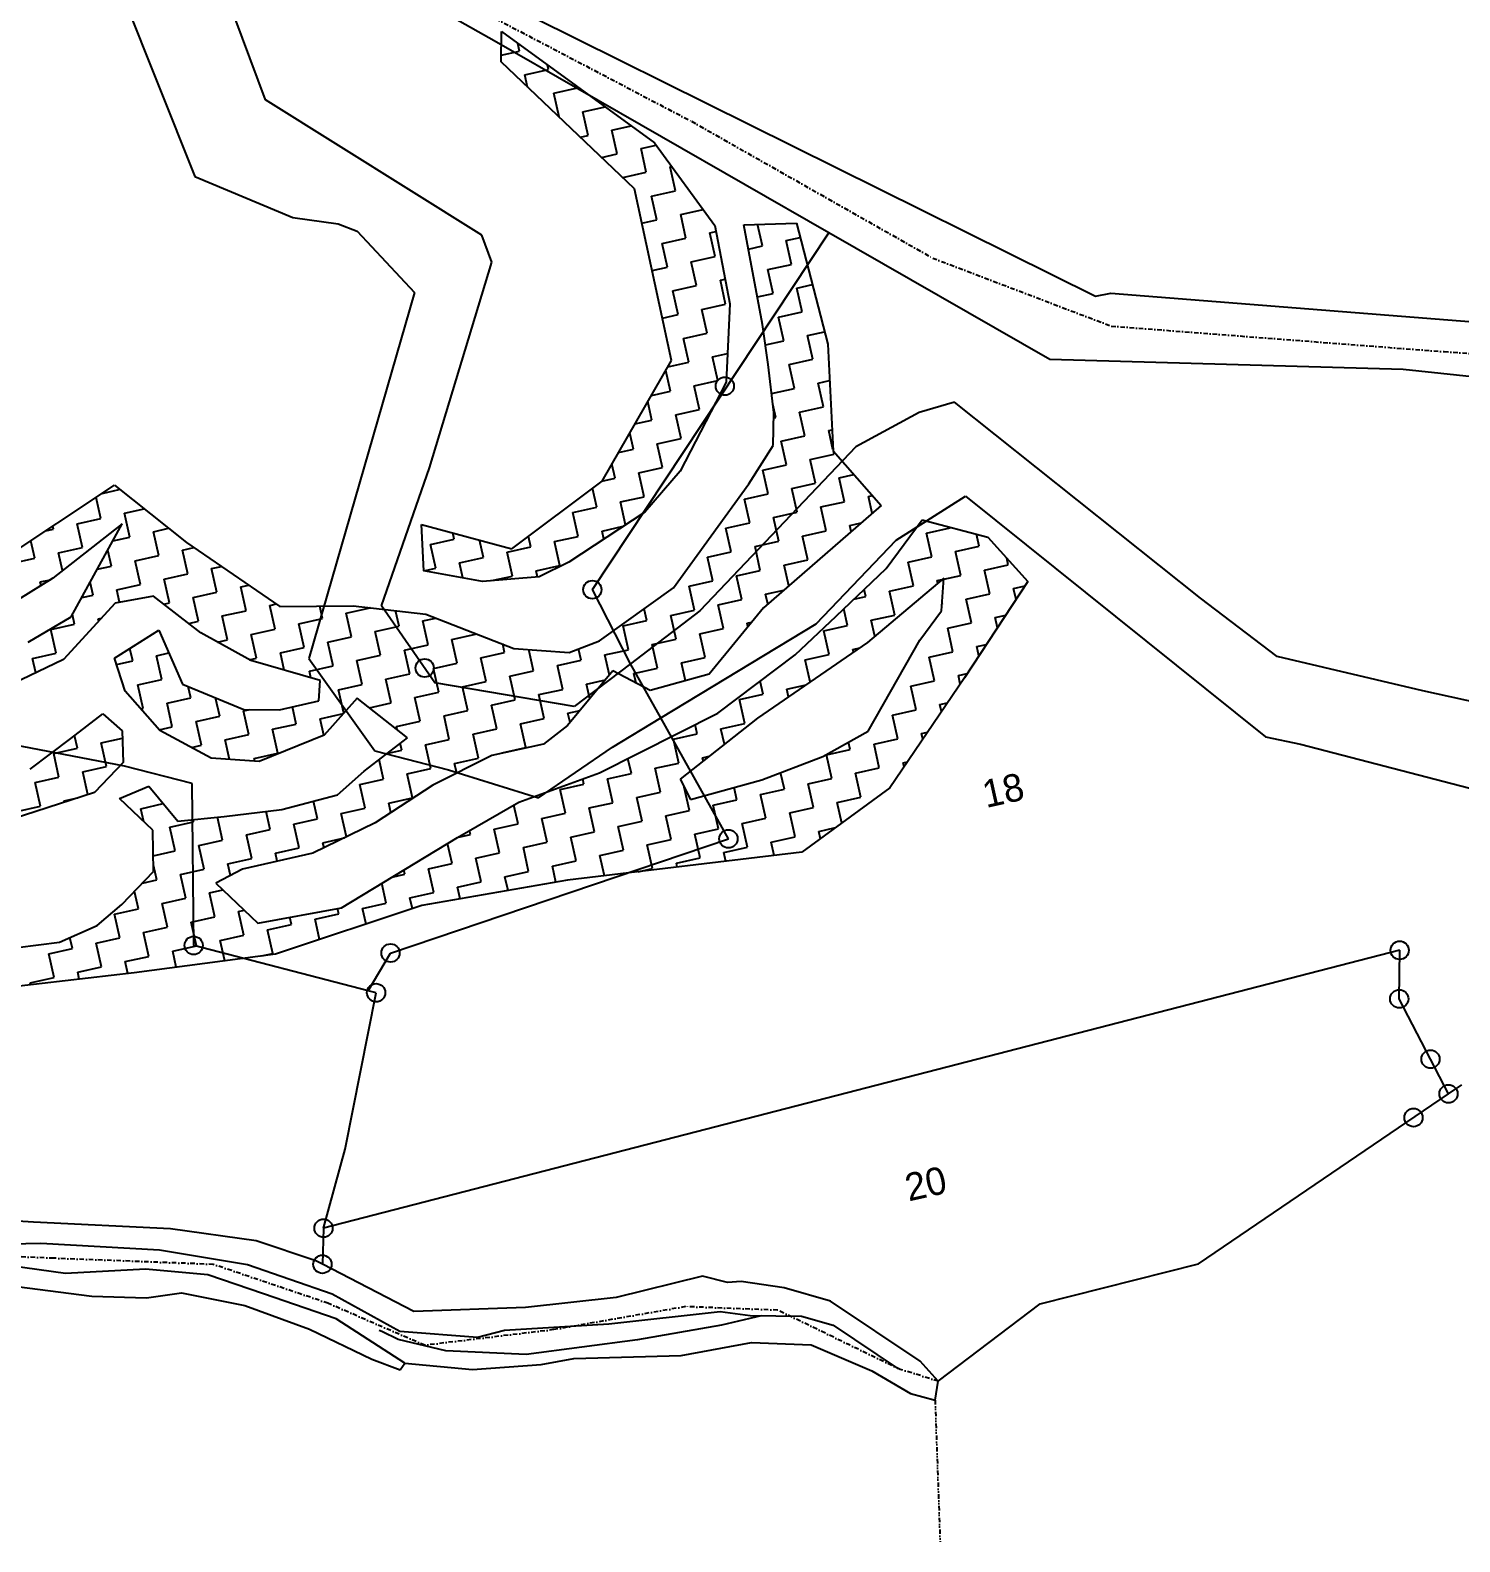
# Model space of a CAD drawing. Header units: metres. Extents: x 308144 to 311379, y 1932438 to 1934417.
# Drawn here: x 310316 to 310795, y 1933329 to 1933836 of the extents above; entities that cross this region are included whole.
import ezdxf

# ---------------------------------------------------------------- set-up
doc = ezdxf.new("R2010")
doc.units = ezdxf.units.M
doc.header["$LTSCALE"] = 0.3
doc.linetypes.add('DASHDOT', pattern=[1, 0.5, -0.25, 0, -0.25])
doc.linetypes.add('DIVIDE', pattern=[1.25, 0.5, -0.25, 0, -0.25, 0, -0.25])
doc.layers.get('0').update_dxf_attribs({"linetype": 'CONTINUOUS'})
for name, color, linetype in [('LINE_WATER', 4, 'CONTINUOUS'), ('OFF', 1, 'CONTINUOUS'), ('POLY_HATCH', 12, 'CONTINUOUS'), ('POLY_PARCEL', 6, 'CONTINUOUS'), ('POLY_WATER', 4, 'CONTINUOUS'), ('TEXT_PARCEL', 7, 'CONTINUOUS'), ('V_BOUND_LINE', 7, 'CONTINUOUS'), ('V_BOUND_STREAM_LINE', 7, 'DASHDOT'), ('V_DIVIDE_LINE', 7, 'DIVIDE')]:
    doc.layers.add(name, color=color, linetype=linetype)
doc.styles.get("Standard").update_dxf_attribs({"font": ''})
doc.styles.get('Standard').set_extended_font_data('Kruti Dev 050')

msp = doc.modelspace()

# ---------------------------------------------------------------- linework, layer by layer
for centre in [(310548.84, 1933717.07), (310504.41, 1933648.82), (310448.16, 1933622.54), (310550.05, 1933565.25), (310370.72, 1933529.49), (310436.73, 1933526.95), (310775.15, 1933527.87), (310431.9, 1933513.62), (310774.99, 1933511.58), (310785.48, 1933491.36), (310791.51, 1933479.73), (310779.79, 1933471.76), (310414.26, 1933434.66), (310413.9, 1933422.57)]:
    msp.add_circle(centre, 3.06)
at = {"layer": 'LINE_WATER'}
for p, q in [((310292.41, 1933429.02), (310319.46, 1933429.65)), ((310319.46, 1933429.65), (310359.23, 1933427.38)), ((310359.23, 1933427.38), (310388.72, 1933422.43)), ((310327.68, 1933419.44), (310303.87, 1933422.84)), ((310388.72, 1933422.43), (310417.11, 1933412.68)), ((310354.52, 1933420.95), (310327.68, 1933419.44)), ((310375.52, 1933418.99), (310354.52, 1933420.95)), ((310394.12, 1933412.69), (310375.52, 1933418.99)), ((310418.46, 1933404.27), (310394.12, 1933412.69)), ((310417.11, 1933412.68), (310439.8, 1933400.08)), ((310509.93, 1933402.64), (310547.28, 1933406.75)), ((310547.28, 1933406.75), (310557.38, 1933405.35)), ((310441.58, 1933389.38), (310418.46, 1933404.27)), ((310474.93, 1933400.43), (310509.93, 1933402.64)), ((310547.72, 1933402.1), (310519.53, 1933397.2)), ((310561.05, 1933405.31), (310547.72, 1933402.1)), ((310557.38, 1933405.35), (310574.54, 1933405.14)), ((310574.54, 1933405.14), (310585.21, 1933402.1)), ((310585.21, 1933402.1), (310606.96, 1933387.51)), ((310433.84, 1933400.02), (310432.96, 1933400.31)), ((310439.26, 1933397.38), (310433.84, 1933400.02)), ((310455.25, 1933393.54), (310439.26, 1933397.38)), ((310439.8, 1933400.08), (310465.85, 1933398.11)), ((310465.85, 1933398.11), (310474.93, 1933400.43)), ((310519.53, 1933397.2), (310482.18, 1933392.25)), ((310482.18, 1933392.25), (310455.25, 1933393.54))]:
    msp.add_line(p, q, dxfattribs=at)
at = {"layer": 'OFF'}
for p, q in [((310439.95, 1933387.16), (310441.58, 1933389.38)), ((310619.37, 1933377.03), (310620.4, 1933383.4))]:
    msp.add_line(p, q, dxfattribs=at)
at = {"layer": 'POLY_HATCH'}
for p, q in [((310473.78, 1933825.81), (310473.92, 1933835.97)), ((310473.92, 1933835.97), (310525.26, 1933798.72)), ((310518.58, 1933783.23), (310473.78, 1933825.81)), ((310525.26, 1933798.72), (310545.49, 1933770.91)), ((310530.98, 1933725.67), (310518.58, 1933783.23)), ((310545.49, 1933770.91), (310550.54, 1933744.66)), ((310555.26, 1933771.2), (310572.85, 1933771.72)), ((310561.48, 1933737.72), (310555.26, 1933771.2)), ((310572.85, 1933771.72), (310583.39, 1933731.13)), ((310550.54, 1933744.66), (310549.24, 1933718.43)), ((310563.37, 1933724.35), (310561.48, 1933737.72)), ((310583.39, 1933731.13), (310585.12, 1933695.32)), ((310507.65, 1933685.22), (310530.98, 1933725.67)), ((310565.32, 1933708.24), (310563.37, 1933724.35)), ((310549.24, 1933718.43), (310533.85, 1933688.5)), ((310565.04, 1933697.14), (310565.32, 1933708.24)), ((310556.88, 1933684.28), (310565.04, 1933697.14)), ((310585.12, 1933695.32), (310601.27, 1933677.06)), ((310477.46, 1933662.54), (310507.65, 1933685.22)), ((310533.85, 1933688.5), (310522.01, 1933674.82)), ((310305.88, 1933658.41), (310344.16, 1933683.86)), ((310344.16, 1933683.86), (310368.27, 1933664.65)), ((310531.57, 1933649.37), (310556.88, 1933684.28)), ((310522.01, 1933674.82), (310496.5, 1933658.07)), ((310601.27, 1933677.06), (310561.76, 1933642.77)), ((310346.76, 1933670.87), (310323.45, 1933652.62)), ((310329.61, 1933639.66), (310346.76, 1933670.87)), ((310447.86, 1933655.08), (310447.12, 1933670.71)), ((310447.12, 1933670.71), (310477.46, 1933662.54)), ((310602.99, 1933655.86), (310615.03, 1933672.26)), ((310615.03, 1933672.26), (310637.01, 1933666.39)), ((310368.27, 1933664.65), (310399.64, 1933643.19)), ((310637.01, 1933666.39), (310650.48, 1933651.55)), ((310467.58, 1933651.6), (310447.86, 1933655.08)), ((310496.5, 1933658.07), (310486.57, 1933653.09)), ((310586.13, 1933639.94), (310602.99, 1933655.86)), ((310323.45, 1933652.62), (310312, 1933645.49)), ((310486.57, 1933653.09), (310467.58, 1933651.6)), ((310506.82, 1933631.69), (310531.57, 1933649.37)), ((310622.27, 1933652.67), (310596.63, 1933631.07)), ((310621.54, 1933641.72), (310622.27, 1933652.67)), ((310650.48, 1933651.55), (310629.2, 1933619.28)), ((310344.42, 1933644.31), (310327.05, 1933625.36)), ((310357.24, 1933646.67), (310344.42, 1933644.31)), ((310373.08, 1933634.36), (310357.24, 1933646.67)), ((310315.19, 1933631.21), (310329.61, 1933639.66)), ((310399.64, 1933643.19), (310424.24, 1933643.39)), ((310424.24, 1933643.39), (310448.54, 1933640.62)), ((310448.54, 1933640.62), (310478.13, 1933629.13)), ((310448.54, 1933640.62), (310448.54, 1933640.62)), ((310561.76, 1933642.77), (310543.56, 1933620.49)), ((310572.47, 1933626.96), (310586.13, 1933639.94)), ((310614.23, 1933631.83), (310621.54, 1933641.72)), ((310344.18, 1933625.79), (310359.02, 1933635.18)), ((310359.02, 1933635.18), (310367.02, 1933617.15)), ((310389.84, 1933625.03), (310373.08, 1933634.36)), ((310478.13, 1933629.13), (310496.66, 1933627.76)), ((310496.66, 1933627.76), (310506.82, 1933631.69)), ((310596.63, 1933631.07), (310559.77, 1933605.69)), ((310596.94, 1933601.31), (310614.23, 1933631.83)), ((310327.05, 1933625.36), (310303.46, 1933614.05)), ((310347.71, 1933614.81), (310344.18, 1933625.79)), ((310413.15, 1933618.35), (310389.84, 1933625.03)), ((310546.5, 1933607.35), (310572.47, 1933626.96)), ((310511.3, 1933621.54), (310496.07, 1933603.24)), ((310523.81, 1933614.96), (310511.3, 1933621.54)), ((310543.56, 1933620.49), (310523.81, 1933614.96)), ((310629.2, 1933619.28), (310604.13, 1933582.3)), ((310359.4, 1933601.57), (310347.71, 1933614.81)), ((310367.02, 1933617.15), (310387.55, 1933608.66)), ((310412.69, 1933611.51), (310413.15, 1933618.35)), ((310387.55, 1933608.66), (310399.48, 1933608.56)), ((310399.48, 1933608.56), (310412.69, 1933611.51)), ((310425.58, 1933612.42), (310414.47, 1933600.02)), ((310442.43, 1933599.14), (310425.58, 1933612.42)), ((310329.48, 1933598.84), (310340.29, 1933607.2)), ((310340.29, 1933607.2), (310346.72, 1933601.51)), ((310506.79, 1933587.43), (310546.5, 1933607.35)), ((310559.77, 1933605.69), (310533.86, 1933585.29)), ((310315.89, 1933588.66), (310329.48, 1933598.84)), ((310346.72, 1933601.51), (310347.12, 1933590.89)), ((310376.54, 1933592.33), (310359.4, 1933601.57)), ((310414.47, 1933600.02), (310392.66, 1933591.18)), ((310427.88, 1933587.96), (310442.43, 1933599.14)), ((310496.07, 1933603.24), (310488.08, 1933597.03)), ((310581.7, 1933592.82), (310596.94, 1933601.31)), ((310488.08, 1933597.03), (310470.73, 1933593.15)), ((310347.12, 1933590.89), (310337.48, 1933580.81)), ((310392.66, 1933591.18), (310376.54, 1933592.33)), ((310470.73, 1933593.15), (310450.88, 1933583.19)), ((310561.21, 1933585.07), (310581.7, 1933592.82)), ((310418.95, 1933580.02), (310427.88, 1933587.96)), ((310479.75, 1933577.51), (310506.79, 1933587.43)), ((310533.86, 1933585.29), (310537.3, 1933578.45)), ((310537.3, 1933578.45), (310561.21, 1933585.07)), ((310337.48, 1933580.81), (310306.05, 1933570.61)), ((310345.87, 1933578.73), (310355.65, 1933582.89)), ((310356.97, 1933568.13), (310345.87, 1933578.73)), ((310355.65, 1933582.89), (310365.4, 1933571.2)), ((310400.24, 1933575.04), (310418.95, 1933580.02)), ((310450.88, 1933583.19), (310431.61, 1933570.6)), ((310604.13, 1933582.3), (310574.65, 1933560.74)), ((310380.93, 1933572.7), (310400.24, 1933575.04)), ((310459.2, 1933565.74), (310479.75, 1933577.51)), ((310357.28, 1933554.33), (310356.97, 1933568.13)), ((310365.4, 1933571.2), (310380.93, 1933572.7)), ((310431.61, 1933570.6), (310410.71, 1933560.41)), ((310420.31, 1933542.14), (310459.2, 1933565.74)), ((310410.71, 1933560.41), (310387.05, 1933555.11)), ((310574.65, 1933560.74), (310496.06, 1933551.35)), ((310346.68, 1933543.23), (310357.28, 1933554.33)), ((310387.05, 1933555.11), (310378.17, 1933550.37)), ((310378.17, 1933550.37), (310392.22, 1933536.96)), ((310496.06, 1933551.35), (310447.23, 1933542.84)), ((310338.33, 1933536.21), (310346.68, 1933543.23)), ((310447.23, 1933542.84), (310398.2, 1933526.56)), ((310392.22, 1933536.96), (310420.31, 1933542.14)), ((310325.71, 1933530.61), (310338.33, 1933536.21)), ((310304.51, 1933527.85), (310325.71, 1933530.61)), ((310398.2, 1933526.56), (310350.8, 1933520.3)), ((310350.8, 1933520.3), (310302.28, 1933514.74))]:
    msp.add_line(p, q, dxfattribs=at)
at = {"layer": 'POLY_HATCH', "linetype": 'Continuous'}
for p, q in [((310479.99, 1933829.42), (310479.41, 1933831.99)), ((310473.81, 1933828.04), (310479.99, 1933829.42)), ((310481.77, 1933821.46), (310489.73, 1933823.24)), ((310489.73, 1933823.24), (310489.39, 1933824.75)), ((310482.69, 1933817.33), (310481.77, 1933821.46)), ((310491.51, 1933815.28), (310499.47, 1933817.06)), ((310499.47, 1933817.06), (310499.37, 1933817.51)), ((310493.29, 1933807.33), (310491.51, 1933815.28)), ((310493.24, 1933807.31), (310493.29, 1933807.33)), ((310501.25, 1933809.11), (310508.66, 1933810.76)), ((310503.03, 1933801.15), (310501.25, 1933809.11)), ((310510.99, 1933802.93), (310517.46, 1933804.38)), ((310512.77, 1933794.97), (310510.99, 1933802.93)), ((310500.35, 1933800.55), (310503.03, 1933801.15)), ((310520.73, 1933796.75), (310525.85, 1933797.9)), ((310522.51, 1933788.79), (310520.73, 1933796.75)), ((310507.47, 1933793.78), (310512.77, 1933794.97)), ((310514.59, 1933787.02), (310522.51, 1933788.79)), ((310530.46, 1933790.57), (310531.08, 1933790.71)), ((310532.25, 1933782.62), (310530.46, 1933790.57)), ((310524.29, 1933780.83), (310532.25, 1933782.62)), ((310526.07, 1933772.88), (310524.29, 1933780.83)), ((310534.03, 1933774.66), (310541.54, 1933776.34)), ((310521.05, 1933771.75), (310526.07, 1933772.88)), ((310535.81, 1933766.7), (310534.03, 1933774.66)), ((310561.46, 1933764.08), (310559.84, 1933771.34)), ((310527.85, 1933764.92), (310535.81, 1933766.7)), ((310543.77, 1933768.48), (310545.87, 1933768.95)), ((310545.55, 1933760.52), (310543.77, 1933768.48)), ((310569.42, 1933765.86), (310574.1, 1933766.91)), ((310571.2, 1933757.91), (310569.42, 1933765.86)), ((310529.63, 1933756.96), (310527.85, 1933764.92)), ((310556.78, 1933763.04), (310561.46, 1933764.08)), ((310524.48, 1933755.81), (310529.63, 1933756.96)), ((310537.59, 1933758.74), (310545.55, 1933760.52)), ((310539.37, 1933750.78), (310537.59, 1933758.74)), ((310563.24, 1933756.13), (310571.2, 1933757.91)), ((310565.03, 1933748.17), (310563.24, 1933756.13)), ((310531.41, 1933749), (310539.37, 1933750.78)), ((310547.33, 1933752.56), (310548.95, 1933752.93)), ((310549.11, 1933744.61), (310547.33, 1933752.56)), ((310572.98, 1933749.95), (310578.2, 1933751.12)), ((310533.19, 1933741.04), (310531.41, 1933749)), ((310559.76, 1933746.99), (310565.03, 1933748.17)), ((310574.76, 1933741.99), (310572.98, 1933749.95)), ((310527.92, 1933739.86), (310533.19, 1933741.04)), ((310541.15, 1933742.82), (310549.11, 1933744.61)), ((310542.93, 1933734.87), (310541.15, 1933742.82)), ((310566.81, 1933740.21), (310574.76, 1933741.99)), ((310568.59, 1933732.25), (310566.81, 1933740.21)), ((310534.97, 1933733.08), (310542.93, 1933734.87)), ((310536.75, 1933725.13), (310534.97, 1933733.08)), ((310562.45, 1933730.88), (310568.59, 1933732.25)), ((310576.55, 1933734.03), (310582.3, 1933735.32)), ((310578.33, 1933726.07), (310576.55, 1933734.03)), ((310544.71, 1933726.91), (310549.71, 1933728.03)), ((310546.49, 1933718.95), (310544.71, 1933726.91)), ((310570.37, 1933724.29), (310578.33, 1933726.07)), ((310530.58, 1933715.39), (310529.03, 1933722.3)), ((310529.76, 1933723.56), (310536.75, 1933725.13)), ((310572.15, 1933716.33), (310570.37, 1933724.29)), ((310524.23, 1933713.97), (310530.58, 1933715.39)), ((310538.54, 1933717.17), (310546.49, 1933718.95)), ((310540.32, 1933709.21), (310538.54, 1933717.17)), ((310564.54, 1933714.63), (310572.15, 1933716.33)), ((310580.11, 1933718.11), (310583.98, 1933718.98)), ((310581.89, 1933710.16), (310580.11, 1933718.11)), ((310524.4, 1933705.65), (310523.01, 1933711.86)), ((310565.97, 1933706.59), (310564.98, 1933711.02)), ((310573.93, 1933708.38), (310581.89, 1933710.16)), ((310518.69, 1933704.37), (310524.4, 1933705.65)), ((310532.36, 1933707.43), (310540.32, 1933709.21)), ((310534.14, 1933699.47), (310532.36, 1933707.43)), ((310565.27, 1933706.44), (310565.97, 1933706.59)), ((310575.71, 1933700.42), (310573.93, 1933708.38)), ((310518.22, 1933695.91), (310516.99, 1933701.41)), ((310567.75, 1933698.64), (310575.71, 1933700.42)), ((310583.67, 1933702.2), (310584.78, 1933702.45)), ((310585.1, 1933695.82), (310583.67, 1933702.2)), ((310513.16, 1933694.78), (310518.22, 1933695.91)), ((310526.18, 1933697.69), (310534.14, 1933699.47)), ((310527.96, 1933689.73), (310526.18, 1933697.69)), ((310569.53, 1933690.68), (310567.75, 1933698.64)), ((310585.45, 1933694.24), (310585.24, 1933695.19)), ((310512.04, 1933686.17), (310510.97, 1933690.97)), ((310520, 1933687.95), (310527.96, 1933689.73)), ((310561.58, 1933688.9), (310569.53, 1933690.68)), ((310577.49, 1933692.46), (310585.45, 1933694.24)), ((310579.27, 1933684.5), (310577.49, 1933692.46)), ((310507.59, 1933685.17), (310512.04, 1933686.17)), ((310521.78, 1933679.99), (310520, 1933687.95)), ((310563.36, 1933680.94), (310561.58, 1933688.9)), ((310587.23, 1933686.28), (310592.14, 1933687.38)), ((310589.01, 1933678.32), (310587.23, 1933686.28)), ((310339.58, 1933672.64), (310337.98, 1933679.76)), ((310339.99, 1933681.09), (310345.75, 1933682.38)), ((310345.75, 1933682.38), (310345.7, 1933682.64)), ((310505.87, 1933676.43), (310504.44, 1933682.81)), ((310513.83, 1933678.21), (310521.78, 1933679.99)), ((310555.4, 1933679.16), (310563.36, 1933680.94)), ((310571.31, 1933682.72), (310579.27, 1933684.5)), ((310573.1, 1933674.76), (310571.31, 1933682.72)), ((310596.97, 1933680.1), (310598.31, 1933680.4)), ((310598.24, 1933674.43), (310596.97, 1933680.1)), ((310347.54, 1933674.42), (310354.14, 1933675.9)), ((310497.91, 1933674.65), (310505.87, 1933676.43)), ((310499.69, 1933666.69), (310497.91, 1933674.65)), ((310515.54, 1933670.57), (310513.83, 1933678.21)), ((310557.18, 1933671.2), (310555.4, 1933679.16)), ((310565.14, 1933672.98), (310573.1, 1933674.76)), ((310581.05, 1933676.54), (310589.01, 1933678.32)), ((310582.84, 1933668.58), (310581.05, 1933676.54)), ((310323.66, 1933669.08), (310323.44, 1933670.08)), ((310331.62, 1933670.86), (310339.58, 1933672.64)), ((310333.4, 1933662.9), (310331.62, 1933670.86)), ((310349.32, 1933666.47), (310347.54, 1933674.42)), ((310507.65, 1933668.47), (310514.77, 1933670.06)), ((310549.22, 1933669.42), (310557.18, 1933671.2)), ((310566.92, 1933665.02), (310565.14, 1933672.98)), ((310590.79, 1933670.36), (310594.51, 1933671.2)), ((310591.24, 1933668.36), (310590.79, 1933670.36)), ((310616.45, 1933667.75), (310624.41, 1933669.53)), ((310624.41, 1933669.53), (310624.35, 1933669.77)), ((310317.48, 1933659.34), (310316.16, 1933665.24)), ((310321.05, 1933668.5), (310323.66, 1933669.08)), ((310343.64, 1933665.2), (310349.32, 1933666.47)), ((310357.27, 1933668.25), (310362.33, 1933669.38)), ((310359.06, 1933660.29), (310357.27, 1933668.25)), ((310450.16, 1933663.96), (310458.12, 1933665.74)), ((310458.12, 1933665.74), (310457.64, 1933667.88)), ((310467.86, 1933659.57), (310466.53, 1933665.48)), ((310483.77, 1933663.13), (310482.98, 1933666.68)), ((310491.73, 1933664.91), (310499.69, 1933666.69)), ((310493.51, 1933656.95), (310491.73, 1933664.91)), ((310508.25, 1933665.79), (310507.65, 1933668.47)), ((310551, 1933661.46), (310549.22, 1933669.42)), ((310558.96, 1933663.24), (310566.92, 1933665.02)), ((310574.88, 1933666.8), (310582.84, 1933668.58)), ((310576.66, 1933658.84), (310574.88, 1933666.8)), ((310618.23, 1933659.79), (310616.45, 1933667.75)), ((310634.15, 1933663.35), (310633.24, 1933667.4)), ((310309.52, 1933657.56), (310317.48, 1933659.34)), ((310325.44, 1933661.12), (310333.4, 1933662.9)), ((310326.76, 1933655.22), (310325.44, 1933661.12)), ((310343.14, 1933656.73), (310341.94, 1933662.1)), ((310351.1, 1933658.51), (310359.06, 1933660.29)), ((310367.01, 1933662.07), (310370.8, 1933662.92)), ((310368.79, 1933654.11), (310367.01, 1933662.07)), ((310451.94, 1933656), (310450.16, 1933663.96)), ((310459.9, 1933657.79), (310467.86, 1933659.57)), ((310475.81, 1933661.35), (310483.77, 1933663.13)), ((310477.6, 1933653.39), (310475.81, 1933661.35)), ((310543.04, 1933659.68), (310551, 1933661.46)), ((310544.82, 1933651.72), (310543.04, 1933659.68)), ((310560.74, 1933655.28), (310558.96, 1933663.24)), ((310610.27, 1933658.01), (310618.23, 1933659.79)), ((310626.19, 1933661.57), (310634.15, 1933663.35)), ((310627.97, 1933653.61), (310626.19, 1933661.57)), ((310643.89, 1933657.18), (310643.4, 1933659.36)), ((310338.4, 1933655.67), (310343.14, 1933656.73)), ((310352.88, 1933650.55), (310351.1, 1933658.51)), ((310376.75, 1933655.89), (310380.01, 1933656.62)), ((310378.53, 1933647.93), (310376.75, 1933655.89)), ((310447.86, 1933655.09), (310451.94, 1933656)), ((310461.02, 1933652.76), (310459.9, 1933657.79)), ((310485.55, 1933655.17), (310493.51, 1933656.95)), ((310486.03, 1933653.05), (310485.55, 1933655.17)), ((310552.78, 1933653.5), (310560.74, 1933655.28)), ((310568.7, 1933657.06), (310576.66, 1933658.84)), ((310570.25, 1933650.14), (310568.7, 1933657.06)), ((310612.05, 1933650.05), (310610.27, 1933658.01)), ((310635.93, 1933655.39), (310643.89, 1933657.18)), ((310637.71, 1933647.44), (310635.93, 1933655.39)), ((310319.26, 1933651.38), (310322.69, 1933652.15)), ((310319.53, 1933650.18), (310319.26, 1933651.38)), ((310336.96, 1933646.99), (310336, 1933651.29)), ((310344.92, 1933648.77), (310352.88, 1933650.55)), ((310360.84, 1933652.33), (310368.79, 1933654.11)), ((310362.62, 1933644.37), (310360.84, 1933652.33)), ((310386.49, 1933649.72), (310389.21, 1933650.32)), ((310388.27, 1933641.76), (310386.49, 1933649.72)), ((310470.7, 1933651.85), (310477.6, 1933653.39)), ((310536.87, 1933649.94), (310544.82, 1933651.72)), ((310538.65, 1933641.98), (310536.87, 1933649.94)), ((310554.56, 1933645.54), (310552.78, 1933653.5)), ((310604.09, 1933648.27), (310612.05, 1933650.05)), ((310620.01, 1933651.83), (310621.74, 1933652.22)), ((310620.21, 1933650.93), (310620.01, 1933651.83)), ((310622.25, 1933652.33), (310627.97, 1933653.61)), ((310645.67, 1933649.22), (310649.51, 1933650.08)), ((310646.5, 1933645.51), (310645.67, 1933649.22)), ((310333.17, 1933646.14), (310336.96, 1933646.99)), ((310345.86, 1933644.57), (310344.92, 1933648.77)), ((310360.73, 1933643.95), (310362.62, 1933644.37)), ((310370.58, 1933646.15), (310378.53, 1933647.93)), ((310372.36, 1933638.2), (310370.58, 1933646.15)), ((310546.61, 1933643.76), (310554.56, 1933645.54)), ((310562.52, 1933647.32), (310568.57, 1933648.68)), ((310563.25, 1933644.06), (310562.52, 1933647.32)), ((310592.11, 1933645.59), (310596.14, 1933646.49)), ((310596.14, 1933646.49), (310595.6, 1933648.88)), ((310605.88, 1933640.31), (310604.09, 1933648.27)), ((310621.79, 1933643.87), (310621.71, 1933644.24)), ((310629.75, 1933645.66), (310637.71, 1933647.44)), ((310631.53, 1933637.7), (310629.75, 1933645.66)), ((310330.78, 1933637.25), (310330.06, 1933640.48)), ((310338.74, 1933639.03), (310339.8, 1933639.27)), ((310338.91, 1933638.3), (310338.74, 1933639.03)), ((310380.32, 1933639.98), (310388.27, 1933641.76)), ((310382.1, 1933632.02), (310380.32, 1933639.98)), ((310396.23, 1933643.54), (310398.42, 1933644.03)), ((310398.01, 1933635.58), (310396.23, 1933643.54)), ((310405.97, 1933637.36), (310413.93, 1933639.14)), ((310413.93, 1933639.14), (310413, 1933643.3)), ((310421.89, 1933640.92), (310429.85, 1933642.7)), ((310423.67, 1933632.96), (310421.89, 1933640.92)), ((310429.85, 1933642.7), (310429.84, 1933642.75)), ((310439.59, 1933636.53), (310438.41, 1933641.78)), ((310447.54, 1933638.31), (310451.96, 1933639.29)), ((310522.73, 1933638.42), (310521.84, 1933642.42)), ((310530.69, 1933640.2), (310538.65, 1933641.98)), ((310532.47, 1933632.24), (310530.69, 1933640.2)), ((310548.39, 1933635.8), (310546.61, 1933643.76)), ((310589.96, 1933636.75), (310588.7, 1933642.37)), ((310597.92, 1933638.53), (310605.88, 1933640.31)), ((310621.69, 1933643.85), (310621.79, 1933643.87)), ((310639.49, 1933639.48), (310643.05, 1933640.27)), ((310640.26, 1933636.05), (310639.49, 1933639.48)), ((310322.83, 1933635.47), (310330.78, 1933637.25)), ((310324.61, 1933627.51), (310322.83, 1933635.47)), ((310369.08, 1933637.46), (310372.36, 1933638.2)), ((310390.05, 1933633.8), (310398.01, 1933635.58)), ((310407.75, 1933629.4), (310405.97, 1933637.36)), ((310431.63, 1933634.75), (310439.59, 1933636.53)), ((310433.41, 1933626.79), (310431.63, 1933634.75)), ((310449.32, 1933630.35), (310447.54, 1933638.31)), ((310465.24, 1933633.91), (310465.19, 1933634.16)), ((310514.77, 1933636.64), (310522.73, 1933638.42)), ((310516.55, 1933628.68), (310514.77, 1933636.64)), ((310540.43, 1933634.02), (310548.39, 1933635.8)), ((310542.21, 1933626.06), (310540.43, 1933634.02)), ((310556.34, 1933637.58), (310557.79, 1933637.91)), ((310556.6, 1933636.45), (310556.34, 1933637.58)), ((310582, 1933634.97), (310589.96, 1933636.75)), ((310583.78, 1933627.01), (310582, 1933634.97)), ((310599.12, 1933633.16), (310597.92, 1933638.53)), ((310623.57, 1933635.92), (310631.53, 1933637.7)), ((310625.35, 1933627.96), (310623.57, 1933635.92)), ((310350.26, 1933624.89), (310349.33, 1933629.05)), ((310378.66, 1933631.25), (310382.1, 1933632.02)), ((310391.84, 1933625.84), (310390.05, 1933633.8)), ((310399.79, 1933627.62), (310407.75, 1933629.4)), ((310415.71, 1933631.18), (310423.67, 1933632.96)), ((310417.49, 1933623.23), (310415.71, 1933631.18)), ((310441.37, 1933628.57), (310449.32, 1933630.35)), ((310457.28, 1933632.13), (310465.24, 1933633.91)), ((310459.06, 1933624.17), (310457.28, 1933632.13)), ((310474.98, 1933627.73), (310474.34, 1933630.61)), ((310500.64, 1933625.12), (310499.78, 1933628.97)), ((310524.51, 1933630.46), (310532.47, 1933632.24)), ((310526.29, 1933622.5), (310524.51, 1933630.46)), ((310591.74, 1933628.79), (310594.09, 1933629.32)), ((310633.31, 1933629.74), (310636.58, 1933630.47)), ((310634.02, 1933626.59), (310633.31, 1933629.74)), ((310316.65, 1933625.73), (310324.61, 1933627.51)), ((310317.73, 1933620.89), (310316.65, 1933625.73)), ((310344.86, 1933623.69), (310350.26, 1933624.89)), ((310358.22, 1933626.67), (310362.38, 1933627.6)), ((310360, 1933618.72), (310358.22, 1933626.67)), ((310389.37, 1933625.29), (310391.84, 1933625.84)), ((310401.1, 1933621.81), (310399.79, 1933627.62)), ((310425.45, 1933625.01), (310433.41, 1933626.79)), ((310427.23, 1933617.05), (310425.45, 1933625.01)), ((310443.15, 1933620.61), (310441.37, 1933628.57)), ((310451.11, 1933622.39), (310459.06, 1933624.17)), ((310467.02, 1933625.95), (310474.98, 1933627.73)), ((310468.8, 1933617.99), (310467.02, 1933625.95)), ((310484.72, 1933621.56), (310483.11, 1933628.76)), ((310492.68, 1933623.34), (310500.64, 1933625.12)), ((310508.59, 1933626.9), (310516.55, 1933628.68)), ((310510.11, 1933620.12), (310508.59, 1933626.9)), ((310534.25, 1933624.28), (310542.21, 1933626.06)), ((310535.6, 1933618.26), (310534.25, 1933624.28)), ((310575.82, 1933625.23), (310583.78, 1933627.01)), ((310577.47, 1933617.87), (310575.82, 1933625.23)), ((310591.95, 1933627.84), (310591.74, 1933628.79)), ((310617.4, 1933626.18), (310625.35, 1933627.96)), ((310619.18, 1933618.22), (310617.4, 1933626.18)), ((310409.53, 1933621.44), (310417.49, 1933623.23)), ((310410.02, 1933619.25), (310409.53, 1933621.44)), ((310435.19, 1933618.83), (310443.15, 1933620.61)), ((310436.97, 1933610.87), (310435.19, 1933618.83)), ((310452.89, 1933614.43), (310451.11, 1933622.39)), ((310476.76, 1933619.78), (310484.72, 1933621.56)), ((310478.54, 1933611.82), (310476.76, 1933619.78)), ((310494.46, 1933615.38), (310492.68, 1933623.34)), ((310518.33, 1933620.72), (310526.29, 1933622.5)), ((310519.06, 1933617.46), (310518.33, 1933620.72)), ((310567.81, 1933623.44), (310567.87, 1933623.45)), ((310567.87, 1933623.45), (310567.86, 1933623.47)), ((310627.14, 1933620), (310630.11, 1933620.67)), ((310627.77, 1933617.17), (310627.14, 1933620)), ((310352.04, 1933616.94), (310360, 1933618.72)), ((310353.82, 1933608.98), (310352.04, 1933616.94)), ((310369.74, 1933612.54), (310368.88, 1933616.38)), ((310419.27, 1933615.27), (310427.23, 1933617.05)), ((310421.04, 1933607.36), (310419.27, 1933615.27)), ((310444.93, 1933612.65), (310452.89, 1933614.43)), ((310460.84, 1933616.21), (310468.8, 1933617.99)), ((310462.63, 1933608.25), (310460.84, 1933616.21)), ((310486.5, 1933613.6), (310494.46, 1933615.38)), ((310502.42, 1933617.16), (310508.85, 1933618.6)), ((310503.53, 1933612.2), (310502.42, 1933617.16)), ((310553.73, 1933611.93), (310561.69, 1933613.71)), ((310561.69, 1933613.71), (310560.71, 1933618.08)), ((310569.65, 1933615.49), (310576.11, 1933616.94)), ((310570.23, 1933612.89), (310569.65, 1933615.49)), ((310611.22, 1933616.44), (310619.18, 1933618.22)), ((310613, 1933608.48), (310611.22, 1933616.44)), ((310353.02, 1933608.8), (310353.82, 1933608.98)), ((310361.78, 1933610.76), (310369.74, 1933612.54)), ((310363.56, 1933602.8), (310361.78, 1933610.76)), ((310379.48, 1933606.36), (310378.09, 1933612.57)), ((310387.44, 1933608.14), (310389.68, 1933608.64)), ((310405.14, 1933603.75), (310403.84, 1933609.53)), ((310429.63, 1933609.23), (310436.97, 1933610.87)), ((310446.71, 1933604.69), (310444.93, 1933612.65)), ((310470.58, 1933610.04), (310478.54, 1933611.82)), ((310472.37, 1933602.08), (310470.58, 1933610.04)), ((310488.28, 1933605.64), (310486.5, 1933613.6)), ((310555.51, 1933603.97), (310553.73, 1933611.93)), ((310620.96, 1933610.26), (310623.47, 1933610.82)), ((310621.49, 1933607.9), (310620.96, 1933610.26)), ((310371.52, 1933604.58), (310379.48, 1933606.36)), ((310373.3, 1933596.62), (310371.52, 1933604.58)), ((310389.22, 1933600.18), (310387.44, 1933608.14)), ((310397.18, 1933601.97), (310405.14, 1933603.75)), ((310413.09, 1933605.53), (310420.99, 1933607.29)), ((310414.34, 1933599.97), (310413.09, 1933605.53)), ((310438.75, 1933602.91), (310446.71, 1933604.69)), ((310454.67, 1933606.47), (310462.63, 1933608.25)), ((310456.45, 1933598.52), (310454.67, 1933606.47)), ((310480.32, 1933603.86), (310488.28, 1933605.64)), ((310482.1, 1933595.9), (310480.32, 1933603.86)), ((310496.24, 1933607.42), (310500.31, 1933608.33)), ((310496.94, 1933604.28), (310496.24, 1933607.42)), ((310539.59, 1933600.41), (310538.89, 1933603.54)), ((310547.55, 1933602.19), (310555.51, 1933603.97)), ((310605.04, 1933606.7), (310613, 1933608.48)), ((310606.82, 1933598.74), (310605.04, 1933606.7)), ((310331.73, 1933595.68), (310330.79, 1933599.86)), ((310339.69, 1933597.46), (310346.81, 1933599.05)), ((310359.18, 1933601.82), (310363.56, 1933602.8)), ((310381.26, 1933598.4), (310389.22, 1933600.18)), ((310398.96, 1933594.01), (310397.18, 1933601.97)), ((310438.99, 1933601.85), (310438.75, 1933602.91)), ((310448.49, 1933596.73), (310456.45, 1933598.52)), ((310464.41, 1933600.3), (310472.37, 1933602.08)), ((310466.19, 1933592.34), (310464.41, 1933600.3)), ((310531.64, 1933598.63), (310539.59, 1933600.41)), ((310533.42, 1933590.67), (310531.64, 1933598.63)), ((310548.72, 1933596.98), (310547.55, 1933602.19)), ((310598.86, 1933596.96), (310606.82, 1933598.74)), ((310614.78, 1933600.52), (310616.79, 1933600.97)), ((310615.2, 1933598.63), (310614.78, 1933600.52)), ((310323.77, 1933593.9), (310331.73, 1933595.68)), ((310325.55, 1933585.94), (310323.77, 1933593.9)), ((310341.47, 1933589.5), (310339.69, 1933597.46)), ((310369.96, 1933595.87), (310373.3, 1933596.62)), ((310382.72, 1933591.89), (310381.26, 1933598.4)), ((310391, 1933592.23), (310398.96, 1933594.01)), ((310435.52, 1933593.83), (310440.53, 1933594.95)), ((310440.53, 1933594.95), (310440.01, 1933597.29)), ((310450.27, 1933588.78), (310448.49, 1933596.73)), ((310474.15, 1933594.12), (310482.1, 1933595.9)), ((310474.19, 1933593.93), (310474.15, 1933594.12)), ((310582.95, 1933593.4), (310590.91, 1933595.18)), ((310584.73, 1933585.44), (310582.95, 1933593.4)), ((310590.91, 1933595.18), (310590.35, 1933597.65)), ((310600.64, 1933589), (310598.86, 1933596.96)), ((310333.51, 1933587.72), (310341.47, 1933589.5)), ((310391.21, 1933591.28), (310391, 1933592.23)), ((310434.35, 1933585.21), (310432.88, 1933591.8)), ((310442.31, 1933587), (310450.27, 1933588.78)), ((310458.23, 1933590.56), (310466.19, 1933592.34)), ((310458.97, 1933587.25), (310458.23, 1933590.56)), ((310517.5, 1933587.11), (310516.35, 1933592.23)), ((310525.46, 1933588.89), (310533.42, 1933590.67)), ((310527.24, 1933580.93), (310525.46, 1933588.89)), ((310541.37, 1933592.45), (310543.59, 1933592.95)), ((310541.61, 1933591.39), (310541.37, 1933592.45)), ((310592.69, 1933587.22), (310600.64, 1933589)), ((310608.6, 1933590.78), (310610.11, 1933591.12)), ((310608.92, 1933589.36), (310608.6, 1933590.78)), ((310317.6, 1933584.16), (310325.55, 1933585.94)), ((310319.38, 1933576.2), (310317.6, 1933584.16)), ((310335.22, 1933580.08), (310333.51, 1933587.72)), ((310426.4, 1933583.43), (310434.35, 1933585.21)), ((310428.18, 1933575.48), (310426.4, 1933583.43)), ((310444.09, 1933579.04), (310442.31, 1933587)), ((310493.62, 1933581.76), (310501.58, 1933583.55)), ((310501.58, 1933583.55), (310501.17, 1933585.37)), ((310509.54, 1933585.33), (310517.5, 1933587.11)), ((310511.32, 1933577.37), (310509.54, 1933585.33)), ((310568.81, 1933581.88), (310567.56, 1933587.47)), ((310576.77, 1933583.66), (310584.73, 1933585.44)), ((310578.55, 1933575.7), (310576.77, 1933583.66)), ((310594.47, 1933579.26), (310592.69, 1933587.22)), ((310327.33, 1933577.98), (310331.91, 1933579)), ((310436.14, 1933577.26), (310444.09, 1933579.04)), ((310495.41, 1933573.81), (310493.62, 1933581.76)), ((310519.28, 1933579.15), (310527.24, 1933580.93)), ((310521.06, 1933571.19), (310519.28, 1933579.15)), ((310536.98, 1933574.75), (310535.23, 1933582.57)), ((310544.94, 1933576.53), (310552.89, 1933578.31)), ((310552.89, 1933578.31), (310551.96, 1933582.51)), ((310560.85, 1933580.1), (310568.81, 1933581.88)), ((310562.63, 1933572.14), (310560.85, 1933580.1)), ((310586.51, 1933577.48), (310594.47, 1933579.26)), ((310311.42, 1933574.42), (310319.38, 1933576.2)), ((310327.43, 1933577.55), (310327.33, 1933577.98)), ((310352.99, 1933575.36), (310360.53, 1933577.05)), ((310353.97, 1933571), (310352.99, 1933575.36)), ((310396.34, 1933568.35), (310394.99, 1933574.4)), ((310412.26, 1933571.91), (310410.92, 1933577.88)), ((310420.22, 1933573.69), (310428.18, 1933575.48)), ((310421.96, 1933565.9), (310420.22, 1933573.69)), ((310436.86, 1933574.03), (310436.14, 1933577.26)), ((310479.49, 1933570.24), (310478.08, 1933576.56)), ((310487.45, 1933572.03), (310495.41, 1933573.81)), ((310503.36, 1933575.59), (310511.32, 1933577.37)), ((310505.14, 1933567.63), (310503.36, 1933575.59)), ((310529.02, 1933572.97), (310536.98, 1933574.75)), ((310546.72, 1933568.58), (310544.94, 1933576.53)), ((310570.59, 1933573.92), (310578.55, 1933575.7)), ((310572.37, 1933565.96), (310570.59, 1933573.92)), ((310588.06, 1933570.54), (310586.51, 1933577.48)), ((310362.73, 1933569.19), (310370.69, 1933570.97)), ((310364.51, 1933561.23), (310362.73, 1933569.19)), ((310370.69, 1933570.97), (310370.52, 1933571.7)), ((310380.43, 1933564.79), (310378.71, 1933572.48)), ((310388.39, 1933566.57), (310396.34, 1933568.35)), ((310404.3, 1933570.13), (310412.26, 1933571.91)), ((310406.08, 1933562.17), (310404.3, 1933570.13)), ((310463.57, 1933566.68), (310463.26, 1933568.07)), ((310471.53, 1933568.46), (310479.49, 1933570.24)), ((310473.31, 1933560.51), (310471.53, 1933568.46)), ((310489.23, 1933564.07), (310487.45, 1933572.03)), ((310513.1, 1933569.41), (310521.06, 1933571.19)), ((310514.88, 1933561.45), (310513.1, 1933569.41)), ((310530.8, 1933565.01), (310529.02, 1933572.97)), ((310538.76, 1933566.79), (310546.72, 1933568.58)), ((310554.68, 1933570.36), (310562.63, 1933572.14)), ((310556.46, 1933562.4), (310554.68, 1933570.36)), ((310580.33, 1933567.74), (310585.95, 1933569)), ((310372.47, 1933563.01), (310380.43, 1933564.79)), ((310374.25, 1933555.05), (310372.47, 1933563.01)), ((310390.17, 1933558.61), (310388.39, 1933566.57)), ((310414.04, 1933563.95), (310421.32, 1933565.58)), ((310414.43, 1933562.22), (310414.04, 1933563.95)), ((310457.4, 1933556.94), (310455.88, 1933563.73)), ((310459.1, 1933565.68), (310463.57, 1933566.68)), ((310481.27, 1933562.29), (310489.23, 1933564.07)), ((310497.19, 1933565.85), (310505.14, 1933567.63)), ((310498.97, 1933557.89), (310497.19, 1933565.85)), ((310522.84, 1933563.23), (310530.8, 1933565.01)), ((310524.62, 1933555.27), (310522.84, 1933563.23)), ((310540.54, 1933558.84), (310538.76, 1933566.79)), ((310564.42, 1933564.18), (310572.37, 1933565.96)), ((310565.43, 1933559.64), (310564.42, 1933564.18)), ((310580.88, 1933565.29), (310580.33, 1933567.74)), ((310357.16, 1933559.58), (310364.51, 1933561.23)), ((310382.21, 1933556.83), (310390.17, 1933558.61)), ((310398.12, 1933560.39), (310406.08, 1933562.17)), ((310398.72, 1933557.73), (310398.12, 1933560.39)), ((310465.35, 1933558.72), (310473.31, 1933560.51)), ((310467.13, 1933550.77), (310465.35, 1933558.72)), ((310483.05, 1933554.33), (310481.27, 1933562.29)), ((310506.93, 1933559.67), (310514.88, 1933561.45)), ((310508.46, 1933552.83), (310506.93, 1933559.67)), ((310532.58, 1933557.06), (310540.54, 1933558.84)), ((310548.5, 1933560.62), (310556.46, 1933562.4)), ((310549.15, 1933557.69), (310548.5, 1933560.62)), ((310358.33, 1933551.49), (310357.24, 1933556.39)), ((310366.29, 1933553.27), (310374.25, 1933555.05)), ((310368.07, 1933545.31), (310366.29, 1933553.27)), ((310383.07, 1933552.99), (310382.21, 1933556.83)), ((310437.28, 1933552.44), (310441.48, 1933553.38)), ((310441.48, 1933553.38), (310441.16, 1933554.8)), ((310449.44, 1933555.16), (310457.4, 1933556.94)), ((310451.22, 1933547.2), (310449.44, 1933555.16)), ((310475.09, 1933552.55), (310483.05, 1933554.33)), ((310491.01, 1933556.11), (310498.97, 1933557.89)), ((310492.22, 1933550.68), (310491.01, 1933556.11)), ((310519.74, 1933554.18), (310524.62, 1933555.27)), ((310532.87, 1933555.75), (310532.58, 1933557.06)), ((310353.54, 1933550.42), (310358.33, 1933551.49)), ((310376.03, 1933547.09), (310380.55, 1933548.1)), ((310435.3, 1933543.64), (310433.8, 1933550.33)), ((310459.18, 1933548.98), (310467.13, 1933550.77)), ((310460.05, 1933545.08), (310459.18, 1933548.98)), ((310476.14, 1933547.88), (310475.09, 1933552.55)), ((310352.16, 1933541.75), (310350.85, 1933547.59)), ((310360.11, 1933543.53), (310368.07, 1933545.31)), ((310361.9, 1933535.57), (310360.11, 1933543.53)), ((310377.81, 1933539.13), (310376.03, 1933547.09)), ((310427.34, 1933541.86), (310435.3, 1933543.64)), ((310443.26, 1933545.42), (310451.22, 1933547.2)), ((310444.07, 1933541.79), (310443.26, 1933545.42)), ((310344.2, 1933539.97), (310352.16, 1933541.75)), ((310345.98, 1933532.01), (310344.2, 1933539.97)), ((310369.85, 1933537.35), (310377.81, 1933539.13)), ((310385.77, 1933540.91), (310387.64, 1933541.33)), ((310387.55, 1933532.96), (310385.77, 1933540.91)), ((310403.47, 1933536.52), (310402.93, 1933538.93)), ((310411.43, 1933538.3), (310419.38, 1933540.08)), ((310412.96, 1933531.46), (310411.43, 1933538.3)), ((310419.38, 1933540.08), (310418.98, 1933541.9)), ((310428.51, 1933536.62), (310427.34, 1933541.86)), ((310353.94, 1933533.79), (310361.9, 1933535.57)), ((310355.72, 1933525.83), (310353.94, 1933533.79)), ((310371.63, 1933529.39), (310369.85, 1933537.35)), ((310379.59, 1933531.18), (310387.55, 1933532.96)), ((310395.51, 1933534.74), (310403.47, 1933536.52)), ((310397.29, 1933526.78), (310395.51, 1933534.74)), ((310322.1, 1933526.67), (310330.06, 1933528.45)), ((310330.06, 1933528.45), (310329.23, 1933532.17)), ((310338.02, 1933530.23), (310345.98, 1933532.01)), ((310339.8, 1933522.27), (310338.02, 1933530.23)), ((310363.68, 1933527.61), (310371.63, 1933529.39)), ((310364.9, 1933522.16), (310363.68, 1933527.61)), ((310381.13, 1933524.3), (310379.59, 1933531.18)), ((310323.88, 1933518.71), (310322.1, 1933526.67)), ((310347.76, 1933524.05), (310355.72, 1933525.83)), ((310348.65, 1933520.05), (310347.76, 1933524.05)), ((310393.58, 1933525.95), (310397.29, 1933526.78)), ((310315.93, 1933516.93), (310323.88, 1933518.71)), ((310331.84, 1933520.49), (310339.8, 1933522.27)), ((310332.36, 1933518.19), (310331.84, 1933520.49)), ((310316.06, 1933516.32), (310315.93, 1933516.93))]:
    msp.add_line(p, q, dxfattribs=at)
at = {"layer": 'POLY_PARCEL'}
for p, q in [((310504.41, 1933648.82), (310583.75, 1933768.47)), ((310517.15, 1933623.96), (310504.41, 1933648.82)), ((310527.34, 1933605.78), (310517.15, 1933623.96)), ((310347.57, 1933589.64), (310253.02, 1933607.72)), ((310550.05, 1933565.25), (310527.34, 1933605.78)), ((310370.16, 1933583.81), (310347.57, 1933589.64)), ((310370.72, 1933529.49), (310370.16, 1933583.81)), ((310436.73, 1933526.95), (310550.05, 1933565.25)), ((310429.26, 1933514.31), (310370.72, 1933529.49)), ((310775.15, 1933527.87), (310414.26, 1933434.66)), ((310774.99, 1933511.58), (310775.15, 1933527.87)), ((310429.26, 1933514.31), (310436.73, 1933526.95)), ((310421.48, 1933461.17), (310431.9, 1933513.62)), ((310431.9, 1933513.62), (310429.26, 1933514.31)), ((310791.51, 1933479.73), (310774.99, 1933511.58)), ((310414.26, 1933434.66), (310421.48, 1933461.17)), ((310414.26, 1933434.66), (310413.9, 1933422.57))]:
    msp.add_line(p, q, dxfattribs=at)
at = {"layer": 'POLY_WATER'}
for p, q in [((310394.77, 1933813.08), (310354.77, 1933920.76)), ((310326.17, 1933900.27), (310371.06, 1933787.36)), ((310471.52, 1933832.87), (310446.63, 1933846.95)), ((310464.21, 1933850.95), (310673.14, 1933747.21)), ((310583.75, 1933768.47), (310471.52, 1933832.87)), ((310467.38, 1933767.66), (310394.77, 1933813.08)), ((310371.06, 1933787.36), (310403.96, 1933773.59)), ((310403.96, 1933773.59), (310419.16, 1933771.46)), ((310419.16, 1933771.46), (310425.49, 1933769)), ((310425.49, 1933769), (310444.81, 1933748.49)), ((310470.7, 1933758.64), (310467.38, 1933767.66)), ((310657.81, 1933725.97), (310583.75, 1933768.47)), ((310449.83, 1933689.71), (310470.7, 1933758.64)), ((310444.81, 1933748.49), (310409.37, 1933625.69)), ((310673.14, 1933747.21), (310678.31, 1933748.23)), ((310678.31, 1933748.23), (310922.35, 1933728.91)), ((310776.27, 1933722.64), (310657.81, 1933725.97)), ((310900.05, 1933709.43), (310776.27, 1933722.64)), ((310625.89, 1933711.69), (310614.06, 1933708.22)), ((310708.35, 1933646), (310625.89, 1933711.69)), ((310614.06, 1933708.22), (310592.72, 1933696.73)), ((310592.72, 1933696.73), (310540.46, 1933641.73)), ((310433.69, 1933643.38), (310449.83, 1933689.71)), ((310606.32, 1933665.41), (310629.54, 1933680.14)), ((310629.54, 1933680.14), (310730.19, 1933599.45)), ((310579.48, 1933637.4), (310606.32, 1933665.41)), ((310734.05, 1933626.44), (310708.35, 1933646)), ((310451.59, 1933617.61), (310433.69, 1933643.38)), ((310540.46, 1933641.73), (310517.15, 1933623.96)), ((310527.34, 1933605.78), (310579.48, 1933637.4)), ((310409.37, 1933625.69), (310431.49, 1933594.75)), ((310517.15, 1933623.96), (310498.28, 1933609.58)), ((310782.94, 1933614.91), (310734.05, 1933626.44)), ((310498.28, 1933609.58), (310451.59, 1933617.61)), ((310845.32, 1933600.97), (310782.94, 1933614.91)), ((310511.22, 1933596), (310527.34, 1933605.78)), ((310730.19, 1933599.45), (310741.93, 1933597.02)), ((310431.49, 1933594.75), (310456.13, 1933588.38)), ((310486.38, 1933579.02), (310511.22, 1933596)), ((310741.93, 1933597.02), (310852.15, 1933568.37)), ((310456.13, 1933588.38), (310486.38, 1933579.02)), ((310316.98, 1933436.7), (310282.49, 1933438.8)), ((310362.99, 1933434.4), (310316.98, 1933436.7)), ((310391.62, 1933430.47), (310362.99, 1933434.4)), ((310411.65, 1933423.74), (310391.62, 1933430.47)), ((310413.9, 1933422.57), (310411.65, 1933423.74)), ((310444.6, 1933406.7), (310413.9, 1933422.57)), ((310304.12, 1933415.99), (310336.52, 1933411.86)), ((310541.38, 1933418.54), (310512.44, 1933411.45)), ((310549.75, 1933416.5), (310541.38, 1933418.54)), ((310554.31, 1933416.74), (310549.75, 1933416.5)), ((310568.78, 1933414.68), (310554.31, 1933416.74)), ((310336.52, 1933411.86), (310354.87, 1933411.29)), ((310354.87, 1933411.29), (310366.63, 1933412.96)), ((310366.63, 1933412.96), (310387.88, 1933408.72)), ((310512.44, 1933411.45), (310481.97, 1933408.03)), ((310584.3, 1933410.24), (310568.78, 1933414.68)), ((310387.88, 1933408.72), (310409.51, 1933400.85)), ((310481.97, 1933408.03), (310444.6, 1933406.7)), ((310614.39, 1933390.04), (310584.3, 1933410.24)), ((310409.51, 1933400.85), (310430.44, 1933390.75)), ((310534.16, 1933391.97), (310557.8, 1933396.32)), ((310557.8, 1933396.32), (310577.84, 1933395.52)), ((310430.44, 1933390.75), (310439.95, 1933387.16)), ((310487.27, 1933388.98), (310498.16, 1933390.99)), ((310498.16, 1933390.99), (310534.16, 1933391.97)), ((310577.84, 1933395.52), (310598.09, 1933386.82)), ((310441.58, 1933389.38), (310464.17, 1933387.27)), ((310464.17, 1933387.27), (310487.27, 1933388.98)), ((310598.09, 1933386.82), (310611.13, 1933379.2)), ((310620.4, 1933383.4), (310614.39, 1933390.04)), ((310611.13, 1933379.2), (310619.37, 1933377.03))]:
    msp.add_line(p, q, dxfattribs=at)
at = {"layer": 'V_BOUND_LINE'}
for p, q in [((310791.51, 1933479.73), (310796.01, 1933482.79)), ((310707.73, 1933422.76), (310791.51, 1933479.73)), ((310654.63, 1933409.26), (310707.73, 1933422.76)), ((310620.4, 1933383.4), (310654.63, 1933409.26))]:
    msp.add_line(p, q, dxfattribs=at)
at = {"layer": 'V_BOUND_STREAM_LINE', "ltscale": 10}
for p, q in [((310458.36, 1933847.48), (310537.65, 1933805.88)), ((310537.65, 1933805.88), (310618.55, 1933760.02)), ((310618.55, 1933760.02), (310678.41, 1933737.21)), ((310678.41, 1933737.21), (310790.02, 1933728.63)), ((310790.02, 1933728.63), (310907.82, 1933720.44)), ((310323.71, 1933424.59), (310263.74, 1933427.21)), ((310377.28, 1933422.53), (310323.71, 1933424.59)), ((310415.76, 1933409.49), (310377.28, 1933422.53)), ((310448.19, 1933395.42), (310415.76, 1933409.49)), ((310535.62, 1933408.37), (310491.52, 1933400.66)), ((310566.49, 1933407.18), (310535.62, 1933408.37)), ((310607.67, 1933387.3), (310566.49, 1933407.18)), ((310491.52, 1933400.66), (310448.19, 1933395.42)), ((310620.4, 1933383.4), (310607.67, 1933387.3))]:
    msp.add_line(p, q, dxfattribs=at)
at = {"layer": 'V_DIVIDE_LINE', "ltscale": 10}
msp.add_line((310619.37, 1933377.03), (310621.04, 1933329.5), dxfattribs=at)

# ---------------------------------------------------------------- texts
at = {"layer": 'TEXT_PARCEL'}
for s, p in [('18', (310636.44, 1933575.55)), ('20', (310610.5, 1933443.62))]:
    msp.add_text(s, height=9.247, rotation=12.6142, dxfattribs=at).set_placement(p)

doc.saveas('drawing.dxf')
